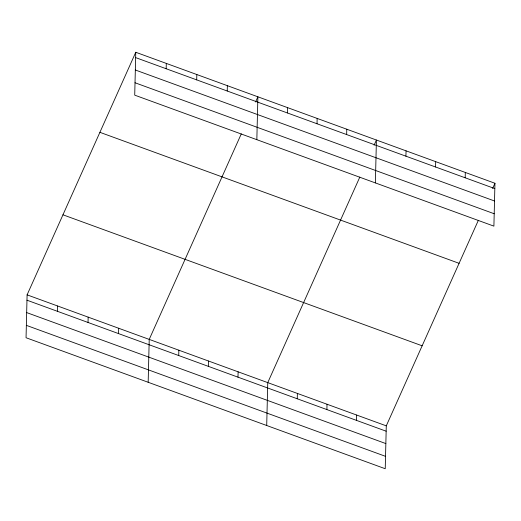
<?xml version="1.0" encoding="UTF-8"?>
<svg xmlns="http://www.w3.org/2000/svg" width="521" height="521" viewBox="0 0 521 521"><rect width="100%" height="100%" fill="white"/><g stroke="black" fill="none" stroke-linecap="round" stroke-linejoin="round"><path stroke-width="0.78" d="M135.766 52.269L134.718 95.148L493.901 226.14L494.95 183.262L135.766 52.269L27.099 294.86L26.05 337.738L385.234 468.731L386.282 425.852L478.35 220.324M57.499 311.337L57.629 305.996M88.029 322.473L88.16 317.126M118.56 333.603L118.69 328.263M148.172 382.277L149.221 339.399L241.288 133.871M166.166 68.746L166.297 63.399M178.723 355.55L178.853 350.203M196.697 79.876L196.827 74.536M208.354 366.354L208.485 361.014M227.228 91.012L227.358 85.672M237.986 377.165L238.117 371.818M256.84 139.68L257.888 96.808L255.564 101.992M266.706 425.507L267.755 382.629L359.816 177.094M287.39 112.953L287.52 107.613M297.257 398.773L297.387 393.433M317.022 123.764L317.152 118.417M326.888 409.584L327.019 404.244M346.654 134.568L346.784 129.228M356.52 420.388L356.651 415.048M375.374 182.91L376.416 140.032L374.098 145.222M405.924 156.183L406.054 150.843M435.556 166.994L435.686 161.647M465.188 177.798L465.318 172.458M492.625 188.452L494.95 183.262M135.636 57.61L494.82 188.602M135.33 69.996L494.514 200.989M135.017 82.761L494.208 213.753M99.902 132.321L459.092 263.32M62.956 214.802L422.14 345.801M27.099 294.86L386.282 425.852M26.968 300.2L386.152 431.199M26.662 312.587L385.853 443.586M26.35 325.351L385.54 456.344"/></g></svg>
